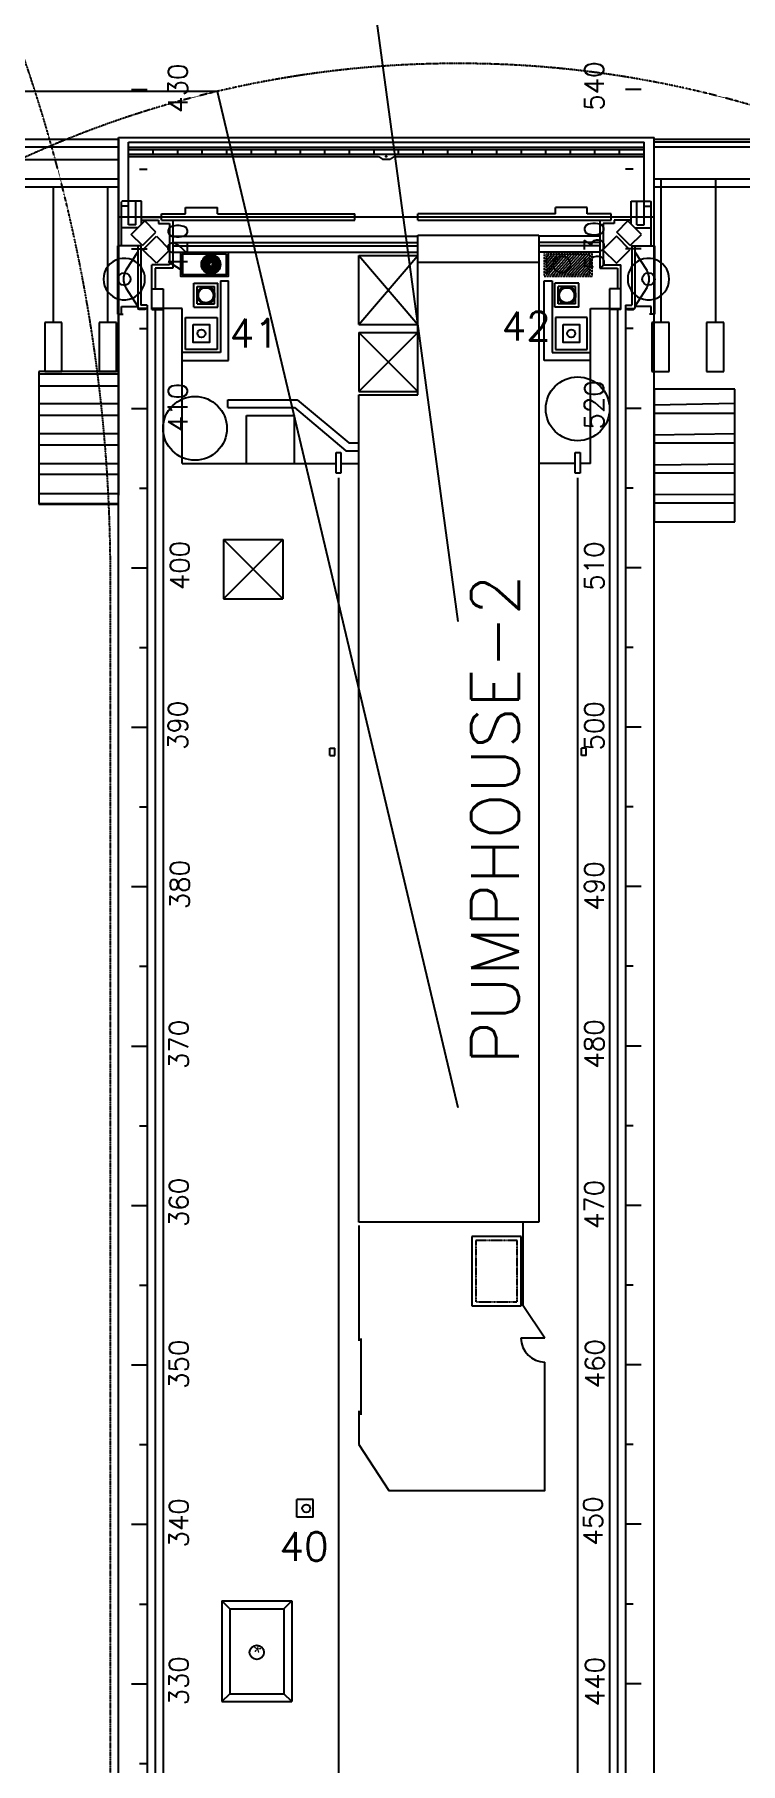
# Model space of a CAD drawing. Header units: inches. Extents: x 2621776591 to 2623670951, y 363331607 to 364354604.
# Drawn here: x 2622639680 to 2622683953, y 364036610 to 364145057 of the extents above; entities that cross this region are included whole.
import ezdxf
from ezdxf.enums import TextEntityAlignment as Align

# ---------------------------------------------------------------- set-up
doc = ezdxf.new("R2010")
doc.units = ezdxf.units.IN
doc.header["$MEASUREMENT"] = 0
for name, pattern in [('BORDERX2', [3.5, 1, -0.5, 1, -0.5, 0, -0.5]), ('CENTER', [2, 1.25, -0.25, 0.25, -0.25]), ('DASHED2', [0.375, 0.25, -0.125]), ('HIDDEN', [0.375, 0.25, -0.125])]:
    doc.linetypes.add(name, pattern=pattern)
for name, color, linetype in [('ANCHOR POINT', 7, 'Continuous'), ('BLDG', 3, 'Continuous'), ('BOLLARD', 1, 'Continuous'), ('Bollard Nos.', 7, 'Continuous'), ('CAPSTAN', 1, 'Continuous'), ('DIM', 8, 'Continuous'), ('Dock CH Text', 8, 'Continuous'), ('Dock Chainage', 8, 'Continuous'), ('DOCK GATE', 7, 'Continuous'), ('EJECTOR', 6, 'Continuous'), ('FENCE', 6, 'DD_FENCE'), ('LTOWER', 2, 'Continuous'), ('PIER', 7, 'Continuous'), ('PLAN', 2, 'Continuous'), ('TEXT2', 1, 'Continuous'), ('THRUST BLOCK', 7, 'Continuous')]:
    doc.layers.add(name, color=color, linetype=linetype)
doc.layers.add('CRANE', color=7, linetype='Continuous', true_color=0x7f3f7f)
doc.styles.add('ROMANS', font='romans')
doc.styles.get("Standard").update_dxf_attribs({"font": 'arial.ttf'})
doc.linetypes.add('DD_FENCE', pattern='A,1,-0.2,["X",ROMANS,S=0.1,R=0,X=-0.1,Y=-0.05],-0.1', length=1.3)
pattern_1 = [(180, (0, 0), (-2.273736754432321e-13, -1875), []), (180, (-624.9999989512303, 624.9999989512304), (-2.273736754432321e-13, -1875), [])]

# ---------------------------------------------------------------- blocks, each defined once
blk = doc.blocks.new('A$C48C768FC')
at = {"layer": 'Dock Chainage'}
for p, q in [((81650.3166625141, 430000.0000000489), (82625.18646117438, 429999.9999999893)), ((113600.0562540139, 429999.9951948524), (112625.1864553536, 429999.9951947927)), ((82150.31664330604, 424999.9999999893), (82625.18644148948, 424999.9999999893)), ((113100.0562784672, 424999.9951947927), (112625.1864802837, 424999.9951947927)), ((81650.31666190269, 420000.0000000489), (82625.18646056297, 419999.9999999893)), ((113600.0562546253, 419999.9951948524), (112625.186455965, 419999.9951947927)), ((82150.31664330604, 414999.9999999893), (82625.18644148948, 414999.9999999893)), ((113100.0562784672, 414999.9951947927), (112625.1864802837, 414999.9951947927)), ((81650.31666142585, 410000.0000000489), (82625.18646008613, 409999.9999999893)), ((113600.0562551022, 409999.9951948524), (112625.1864564419, 409999.9951947927)), ((82150.31664330604, 404999.9999999893), (82625.18644148948, 404999.9999999893)), ((113100.0562784672, 404999.9951947927), (112625.1864802837, 404999.9951947927)), ((81650.31666094901, 400000.0000000489), (82625.1864596093, 399999.9999999893)), ((113600.056255579, 399999.9951948524), (112625.1864569187, 399999.9951947927)), ((82150.31664330604, 394999.9999999893), (82625.18644148948, 394999.9999999893)), ((113100.0562784672, 394999.9951947927), (112625.1864802837, 394999.9951947927)), ((81650.31666047218, 390000.0000000489), (82625.18645913246, 389999.9999999893)), ((113600.0562560558, 389999.9951948524), (112625.1864573956, 389999.9951947927)), ((82150.31664330604, 384999.9999999893), (82625.18644148948, 384999.9999999893)), ((113100.0562784672, 384999.9951947927), (112625.1864802837, 384999.9951947927)), ((81650.31665999534, 380000.0000000489), (82625.18645865562, 379999.9999999893)), ((113600.0562565327, 379999.9951948524), (112625.1864578724, 379999.9951947927)), ((82150.31664330604, 374999.9999999893), (82625.18644148948, 374999.9999999893)), ((113100.0562784672, 374999.9951947927), (112625.1864802837, 374999.9951947927)), ((81650.3166595185, 370000.0000000489), (82625.18645817878, 369999.9999999893)), ((113600.0562570095, 369999.9951948524), (112625.1864583492, 369999.9951947927)), ((82150.31664330604, 364999.9999999893), (82625.18644148948, 364999.9999999893)), ((113100.0562784672, 364999.9951947927), (112625.1864802837, 364999.9951947927)), ((81650.31665904167, 360000.0000000489), (82625.18645770194, 359999.9999999893)), ((113600.0562574863, 359999.9951948524), (112625.1864588261, 359999.9951947927)), ((82150.31664330604, 354999.9999999893), (82625.18644148948, 354999.9999999893)), ((113100.0562784672, 354999.9951947927), (112625.1864802837, 354999.9951947927)), ((81650.31665856483, 350000.0000000489), (82625.1864572251, 349999.9999999893)), ((113600.0562579632, 349999.9951948524), (112625.1864593029, 349999.9951947927)), ((82150.31664330604, 344999.9999999893), (82625.18644148948, 344999.9999999893)), ((113100.0562784672, 344999.9951947927), (112625.1864802837, 344999.9951947927)), ((81650.31665808799, 340000.0000000489), (82625.18645674827, 339999.9999999893)), ((113600.05625844, 339999.9951948524), (112625.1864597797, 339999.9951947927)), ((82150.31664330604, 334999.9999999893), (82625.18644148948, 334999.9999999893)), ((113100.0562784672, 334999.9951947927), (112625.1864802837, 334999.9951947927)), ((81650.31665761115, 330000.0000000489), (82625.18645627143, 329999.9999999893)), ((113600.0562589169, 329999.9951948524), (112625.1864602566, 329999.9951947927)), ((82150.31664330604, 324999.9999999893), (82625.18644148948, 324999.9999999893))]:
    blk.add_line(p, q, dxfattribs=at)
at = {"layer": 'Dock CH Text', "style": 'ROMANS'}
for s, p in [('430', (85149.40647574652, 430081.1413532388)), ('540', (111263.811711892, 430217.6690877676)), ('420', (85149.40647513511, 420081.1413532388)), ('530', (111263.8117125034, 420217.6690877676)), ('410', (85149.40647513511, 410053.0162924421)), ('520', (111263.8117125034, 410217.6690877676)), ('400', (85266.07249505165, 400141.4973370326)), ('510', (111263.8117125034, 400110.7670599222)), ('390', (85149.40647513511, 390113.3722762358)), ('500', (111263.8117125034, 390082.6419991255)), ('380', (85266.07249505165, 380125.6544425976)), ('490', (111260.3534348011, 380041.5607044101)), ('370', (85201.33149964454, 370100.5183139336)), ('480', (111260.3534348011, 370130.0417490005)), ('360', (85201.33149964454, 360190.8634372842)), ('470', (111260.3534348011, 360061.5094610453)), ('350', (85201.33149964454, 350038.7635228527)), ('460', (111302.6955864429, 350073.7916274071)), ('340', (85201.33149964454, 340088.699744035)), ('330', (85201.33149964454, 330179.7793420446)), ('440', (111302.6955864429, 330134.1476111412))]:
    blk.add_text(s, height=1200.000000953674, rotation=90, dxfattribs=at).set_placement(p, align=Align.CENTER)
at = {"layer": 'Dock CH Text', "style": 'ROMANS', "width": 0.9999999988079072}
blk.add_text('450', height=1200.000001430511, rotation=90, dxfattribs=at).set_placement((111186.0295665264, 340207.2938001156), align=Align.CENTER)
blk = doc.blocks.new('A$C6b66f7a2')
at = {"layer": 'CAPSTAN'}
h = blk.add_hatch(dxfattribs=at)
h.set_pattern_fill('ANSI31', color=9, scale=1000)
h.set_pattern_definition([(45, (0, 0), (-88.38834764831844, 88.38834764831844), [])])
h.paths.add_polyline_path([(2622671760.874342, 364130007.5240807), (2622674530.498003, 364130007.5240807), (2622674530.498003, 364131277.0731824), (2622671760.874342, 364131277.0731824)])
at = {"layer": 'BOLLARD'}
for p, q in [((2622649141.992548, 364125308.9336351), (2622649141.992548, 364127308.9336351)), ((2622649141.992548, 364127308.9336351), (2622651141.992548, 364127308.9336351)), ((2622651141.992548, 364127308.9336351), (2622651141.992548, 364125308.9336351)), ((2622672345.703974, 364127308.9336351), (2622672345.703974, 364125308.9336351)), ((2622674345.703974, 364127308.9336351), (2622672345.703974, 364127308.9336351)), ((2622674345.703974, 364125308.9336351), (2622674345.703974, 364127308.9336351)), ((2622651141.992548, 364125308.9336351), (2622649141.992548, 364125308.9336351)), ((2622672345.703974, 364125308.9336351), (2622674345.703974, 364125308.9336351)), ((2622657148.812902, 364053167.2691301), (2622656138.812902, 364053167.2691301)), ((2622656138.812902, 364052052.2691301), (2622656138.812902, 364053167.2691301)), ((2622657148.812902, 364052052.2691301), (2622657148.812902, 364053167.2691301)), ((2622657148.812902, 364052052.2691301), (2622656138.812902, 364052052.2691301))]:
    blk.add_line(p, q, dxfattribs=at)
for points in [[(2622649636.992061, 364126866.4336351), (2622650646.992061, 364126866.4336351), (2622650646.992061, 364125751.4336351), (2622649636.992061, 364125751.4336351)], [(2622672840.704463, 364126866.4336351), (2622673850.704463, 364126866.4336351), (2622673850.704463, 364125751.4336351), (2622672840.704463, 364125751.4336351)]]:
    blk.add_lwpolyline(points, close=True, dxfattribs=at)
for centre in [(2622650141.992061, 364126308.9336351), (2622673345.704463, 364126308.9336351), (2622656718.812902, 364052609.7691301)]:
    blk.add_circle(centre, 250, dxfattribs=at)
at = {"layer": 'CAPSTAN', "ltscale": 100}
for p, q in [((2622650388.818395, 364130658.3276342), (2622650555.397644, 364130647.9226624)), ((2622650389.566488, 364130670.3042933), (2622650556.145737, 364130659.8993214)), ((2622650405.668568, 364130533.3033923), (2622650563.549537, 364130587.4375702)), ((2622650409.560688, 364130521.9521195), (2622650567.441658, 364130576.0862974)), ((2622650421.843664, 364130792.2599138), (2622650571.761013, 364130718.8998543)), ((2622650427.118081, 364130803.0386206), (2622650577.035429, 364130729.6785616)), ((2622650472.972924, 364130412.8930632), (2622650598.119668, 364130523.3249534)), ((2622650480.91272, 364130403.8953046), (2622650606.059463, 364130514.327195)), ((2622650503.608698, 364130903.3589817), (2622650614.040589, 364130778.2122389)), ((2622650512.606457, 364130911.298777), (2622650623.038348, 364130786.1520342)), ((2622650531.959833, 364130725.3627428), (2622650547.509579, 364130757.139933)), ((2622650581.233081, 364130327.4046866), (2622650654.593141, 364130477.3220352)), ((2622650592.011788, 364130322.1302696), (2622650665.371848, 364130472.0476178)), ((2622650624.22297, 364130967.252251), (2622650675.799691, 364130816.8300439)), ((2622650635.880197, 364130970.2520674), (2622650687.150964, 364130820.7221645)), ((2622650713.967408, 364130289.853094), (2622650724.372381, 364130456.4323429)), ((2622650725.944067, 364130289.1050006), (2622650736.349039, 364130455.6842498)), ((2622650738.375735, 364130868.1187819), (2622650773.684658, 364130865.9132925)), ((2622650758.041028, 364130995.453307), (2622650747.636056, 364130828.8740577)), ((2622650770.017687, 364130994.7052139), (2622650759.612715, 364130828.1259648)), ((2622650850.968309, 364130305.9551736), (2622650796.834131, 364130463.8361427)), ((2622650862.319583, 364130309.8472944), (2622650808.185404, 364130467.7282635)), ((2622650891.973309, 364130962.4280366), (2622650818.613249, 364130812.5106891)), ((2622650902.752017, 364130957.1536204), (2622650829.391957, 364130807.2362725)), ((2622650971.378639, 364130373.2595307), (2622650860.946749, 364130498.4062737)), ((2622650980.376397, 364130381.1993254), (2622650869.944507, 364130506.3460687)), ((2622651003.072376, 364130880.6630033), (2622650877.925633, 364130770.2311128)), ((2622651011.012171, 364130871.6652449), (2622650885.865427, 364130761.2333544)), ((2622651056.866917, 364130481.5194942), (2622650906.949614, 364130554.8796452)), ((2622651062.14134, 364130492.2981979), (2622650912.224037, 364130565.6583489)), ((2622651074.424407, 364130762.6061879), (2622650916.543438, 364130708.47201)), ((2622651078.316528, 364130751.2549151), (2622650920.435559, 364130697.120737)), ((2622651094.418608, 364130614.2540144), (2622650927.839359, 364130624.6589862)), ((2622651095.166701, 364130626.2306734), (2622650928.587452, 364130636.635645))]:
    blk.add_line(p, q, dxfattribs=at)
at = {"layer": 'CAPSTAN', "linetype": 'HIDDEN', "ltscale": 100}
for p, q in [((2622650581.034742, 364130620.4973229), (2622650455.260866, 364130603.7235235)), ((2622650463.330194, 364130716.0308503), (2622650585.99426, 364130683.5661744)), ((2622650492.798183, 364130497.3854381), (2622650602.490769, 364130561.1660391)), ((2622650512.765655, 364130817.0563022), (2622650613.668781, 364130740.1213471)), ((2622650567.215399, 364130413.0522605), (2622650644.150355, 364130513.9553875)), ((2622650597.098833, 364130891.4735183), (2622650660.879433, 364130781.7809335)), ((2622650668.240852, 364130363.6168002), (2622650700.705527, 364130486.2808665)), ((2622650815.744244, 364130920.9415077), (2622650783.279569, 364130798.2774414)), ((2622650886.886264, 364130393.0847896), (2622650823.105663, 364130502.7773741)), ((2622650916.769697, 364130871.5060467), (2622650839.834742, 364130770.6029199)), ((2622650971.219441, 364130467.5020052), (2622650870.316314, 364130544.4369606)), ((2622650991.186913, 364130787.1728691), (2622650881.494327, 364130723.392269)), ((2622651020.654902, 364130568.5274574), (2622650897.990835, 364130600.9921337)), ((2622651027.678033, 364130680.6952578), (2622650901.904156, 364130663.9214586))]:
    blk.add_line(p, q, dxfattribs=at)
at = {"layer": 'CAPSTAN', "linetype": 'HIDDEN', "ltscale": 5}
for p, q in [((2622650555.397726, 364130647.9226571), (2622650634.166989, 364130643.0025245)), ((2622650556.145737, 364130659.8993214), (2622650634.910317, 364130654.9794811)), ((2622650563.549594, 364130587.43759), (2622650638.201262, 364130613.0341309)), ((2622650567.441658, 364130576.0862974), (2622650642.093383, 364130601.6828579)), ((2622650571.761013, 364130718.8998543), (2622650642.647255, 364130684.2126149)), ((2622650577.035429, 364130729.6785616), (2622650647.921672, 364130694.9913214)), ((2622650598.119668, 364130523.3249534), (2622650657.293489, 364130575.5410699)), ((2622650606.059463, 364130514.327195), (2622650665.233284, 364130566.5433117)), ((2622650614.040589, 364130778.2122389), (2622650666.256705, 364130719.0384177)), ((2622650623.038382, 364130786.1519955), (2622650675.254464, 364130726.9782125)), ((2622650654.593141, 364130477.3220352), (2622650689.28038, 364130548.2082771)), ((2622650665.371848, 364130472.0476178), (2622650700.059087, 364130542.9338607)), ((2622650675.799707, 364130816.829996), (2622650701.396252, 364130742.1783191)), ((2622650687.150964, 364130820.7221645), (2622650712.747525, 364130746.0704397)), ((2622650724.372381, 364130456.4323429), (2622650729.292221, 364130535.1969231)), ((2622650736.349039, 364130455.6842498), (2622650741.26888, 364130534.44883)), ((2622650747.636052, 364130828.8739821), (2622650742.716216, 364130750.1094779)), ((2622650759.612715, 364130828.1259648), (2622650754.692875, 364130749.3613845)), ((2622650796.834131, 364130463.8361427), (2622650771.237571, 364130538.4878677)), ((2622650808.185404, 364130467.7282635), (2622650782.588844, 364130542.3799886)), ((2622650818.613249, 364130812.5106891), (2622650783.926009, 364130741.6244467)), ((2622650829.391957, 364130807.2362725), (2622650794.704717, 364130736.3500298)), ((2622650860.946749, 364130498.4062737), (2622650808.730631, 364130557.5800949)), ((2622650869.944507, 364130506.3460687), (2622650817.72839, 364130565.51989)), ((2622650877.925633, 364130770.2311128), (2622650818.751812, 364130718.0149962)), ((2622650885.865427, 364130761.2333544), (2622650826.691607, 364130709.017238)), ((2622650906.949614, 364130554.8796452), (2622650836.063393, 364130589.5669278)), ((2622650912.224037, 364130565.6583489), (2622650841.337815, 364130600.3456317)), ((2622650916.543438, 364130708.47201), (2622650841.891713, 364130682.8754495)), ((2622650920.435559, 364130697.120737), (2622650845.783834, 364130671.524177)), ((2622650927.839359, 364130624.6589862), (2622650849.074778, 364130629.5788263)), ((2622650928.587452, 364130636.635645), (2622650849.822872, 364130641.5554854))]:
    blk.add_line(p, q, dxfattribs=at)
at = {"layer": 'CAPSTAN'}
for points in [[(2622651841.992548, 364131392.2791537), (2622648841.992548, 364131392.2791537), (2622648841.992548, 364129892.2791537), (2622651841.992548, 364129892.2791537)], [(2622651726.786577, 364131277.0731824), (2622648957.19852, 364131277.0731824), (2622648957.19852, 364130007.485125), (2622651726.786577, 364130007.485125)]]:
    blk.add_lwpolyline(points, close=True, dxfattribs=at)
at = {"layer": 'CAPSTAN', "color": 9, "linetype": 'DASHED2', "ltscale": 2}
for points in [[(2622671645.668371, 364129892.3181094), (2622674645.703974, 364129892.3181094), (2622674645.703974, 364131392.2791537), (2622671645.668371, 364131392.2791537)], [(2622671760.874342, 364130007.5240807), (2622674530.498003, 364130007.5240807), (2622674530.498003, 364131277.0731824), (2622671760.874342, 364131277.0731824)]]:
    blk.add_lwpolyline(points, close=True, dxfattribs=at)
at = {"layer": 'CAPSTAN', "ltscale": 100}
for centre, radius in [((2622650741.498908, 364130642.2126235), 600.0093629341574), ((2622650741.992548, 364130642.2791537), 540.0000000004658), ((2622650741.992548, 364130642.2791537), 530.0000000004657), ((2622650741.992548, 364130642.2791537), 447.8174057775178), ((2622650741.992548, 364130642.2791537), 437.8174057775178), ((2622650518.147803, 364130612.110423), 26.6267518401146), ((2622650523.641897, 364130700.068556), 26.6267518401146), ((2622650518.147803, 364130612.110423), 14.6267518401146), ((2622650523.641897, 364130700.068556), 14.6267518401146), ((2622650546.732044, 364130528.7452062), 26.6267518401146), ((2622650546.732044, 364130528.7452062), 14.6267518401146), ((2622650562.377897, 364130779.2287763), 26.6267518401146), ((2622650562.377897, 364130779.2287763), 14.6267518401146), ((2622650605.042925, 364130462.664503), 26.6267518401146), ((2622650605.042925, 364130462.664503), 14.6267518401146), ((2622650628.4586, 364130837.539658), 26.6267518401146), ((2622650628.4586, 364130837.539658), 14.6267518401146), ((2622650684.203145, 364130423.9285029), 26.6267518401146), ((2622650684.203145, 364130423.9285029), 14.6267518401146), ((2622650711.823817, 364130866.1238979), 26.6267518401146), ((2622650711.823817, 364130866.1238979), 14.6267518401146), ((2622650772.161279, 364130418.4344095), 26.6267518401146), ((2622650772.161279, 364130418.4344095), 14.6267518401146), ((2622650799.78195, 364130860.6298045), 26.6267518401146), ((2622650799.78195, 364130860.6298045), 14.6267518401146), ((2622650855.526495, 364130447.0186499), 26.6267518401146), ((2622650855.526495, 364130447.0186499), 14.6267518401146), ((2622650878.942171, 364130821.8938044), 26.6267518401146), ((2622650878.942171, 364130821.8938044), 14.6267518401146), ((2622650921.607199, 364130505.3295313), 26.6267518401146), ((2622650921.607199, 364130505.3295313), 14.6267518401146), ((2622650937.253052, 364130755.8131014), 26.6267518401146), ((2622650937.253052, 364130755.8131014), 14.6267518401146), ((2622650960.343199, 364130584.4897512), 26.6267518401146), ((2622650965.837292, 364130672.4478844), 26.6267518401146), ((2622650960.343199, 364130584.4897512), 14.6267518401146), ((2622650965.837292, 364130672.4478844), 14.6267518401146)]:
    blk.add_circle(centre, radius, dxfattribs=at)
at = {"layer": 'CAPSTAN'}
blk.add_circle((2622650741.992548, 364130642.2791537), 527.3321120142937, dxfattribs=at)
at = {"layer": 'CAPSTAN', "color": 9, "linetype": 'DASHED2'}
blk.add_circle((2622672745.703974, 364130642.2791537), 527.3321120142937, dxfattribs=at)
at = {"layer": 'CAPSTAN', "linetype": 'CENTER', "ltscale": 0.1}
blk.add_circle((2622650741.992548, 364130642.2791537), 225.8685941878707, dxfattribs=at)
at = {"layer": 'CAPSTAN', "ltscale": 100}
for centre, radius, start, end in [((2622650741.992548, 364130642.2791537), 365.9456681706012, 179.3408478294146, 196.0107569532551), ((2622650388.070302, 364130646.3509759), 12, 86.42580239378913, 179.3408478294146), ((2622650390.314581, 364130682.2809519), 12, 173.5107532888126, 266.4258023937891), ((2622650741.992548, 364130642.2791537), 365.9456681706012, 156.8408500553612, 173.5107532888126), ((2622650401.776447, 364130544.6546651), 12, 196.0107569532551, 288.9257975537269), ((2622650413.45281, 364130510.6008466), 12, 108.9257975537269, 201.8408523931725), ((2622650741.992548, 364130642.2791537), 365.9456681706012, 201.8408523931725, 218.5107457636555), ((2622650416.569247, 364130781.4812068), 12, 63.92579875675604, 156.8408500553612), ((2622650432.392498, 364130813.8173279), 12, 151.0107512411579, 243.925798756756), ((2622650741.992548, 364130642.2791537), 365.9456681706012, 134.3408460371559, 151.0107512411579), ((2622650465.03313, 364130421.8908213), 12, 218.5107457636555, 311.4258038385994), ((2622650488.852514, 364130394.8975459), 12, 131.4258038385994, 224.3408507663291), ((2622650741.992548, 364130642.2791537), 365.9456681706012, 224.3408507663291, 241.0107381744813), ((2622650494.61094, 364130895.4191872), 12, 41.42579676898377, 134.3408460371559), ((2622650521.604216, 364130919.2385715), 12, 128.5107547100561, 221.4257967689838), ((2622650741.992548, 364130642.2791537), 365.9456681706012, 113.2281097278386, 128.5107547100561), ((2622650555.023597, 364130641.9343327), 6.000000000000001, 0.1056704434928179, 86.42580239378913), ((2622650556.519783, 364130665.8876506), 6.000000000000001, 266.4258023937891, 352.7459340438186), ((2622650741.992548, 364130642.2791537), 180.9692691262811, 180.1056704434928, 195.2459256117255), ((2622650741.992548, 364130642.2791537), 180.9692691262811, 157.6056688270233, 172.7459340438186), ((2622650561.603477, 364130593.1132063), 6.000000000000001, 288.9257975537269, 15.24592561172546), ((2622650570.454374, 364130332.679104), 12, 241.0107381744813, 333.9258020875268), ((2622650569.387719, 364130570.4106609), 6.000000000000001, 22.60566813333199, 108.9257975537269), ((2622650569.123804, 364130713.5105006), 6.000000000000001, 337.6056688270233, 63.92579875675604), ((2622650741.992548, 364130642.2791537), 180.9692691262811, 202.605668133332, 217.7459346577727), ((2622650579.672638, 364130735.0679144), 6.000000000000001, 243.925798756756, 330.2459325225824), ((2622650741.992548, 364130642.2791537), 180.9692691262811, 135.1056663423392, 150.2459325225824), ((2622650602.790495, 364130316.8558532), 12, 153.9258020875268, 246.8408537952805), ((2622650605.304183, 364130960.7653829), 20, 18.92580023340561, 113.2281101162924), ((2622650741.992548, 364130642.2791537), 365.9456681706012, 246.8408537952805, 263.5107522349317), ((2622650594.14977, 364130527.8238326), 6.000000000000001, 311.4258038385994, 37.74593465777268), ((2622650610.02936, 364130509.8283151), 6.000000000000001, 45.10566662820441, 131.4258038385994), ((2622650609.54171, 364130774.2423419), 6.000000000000001, 315.1056663423392, 41.42579676898377), ((2622650741.992548, 364130642.2791537), 180.9692691262811, 225.1056666282044, 240.2459383264959), ((2622650627.537227, 364130790.1219314), 6.000000000000001, 221.4257967689838, 307.7459378260445), ((2622650741.992548, 364130642.2791537), 180.9692691262811, 112.605672639536, 127.7459378260445), ((2622650654.798985, 364130976.7389358), 20, 103.5729384649104, 198.9258007410407), ((2622650750.138964, 364130581.8347057), 426.3840725396379, 90.52898617960665, 103.5729388491368), ((2622650649.203787, 364130479.9592434), 6.000000000000001, 333.9258020875268, 60.24593832649595), ((2622650670.761201, 364130469.4104098), 6.000000000000001, 67.60567548959105, 153.9258020875268), ((2622650670.124054, 364130814.883983), 6.000000000000001, 292.605672639536, 18.92580458055464), ((2622650741.992548, 364130642.2791537), 180.9692691262811, 247.6056754895911, 262.7459393891721), ((2622650692.8266, 364130822.6682249), 6.000000000000001, 198.9258045805546, 285.2459371603887), ((2622650741.992548, 364130642.2791537), 180.9692691262811, 90.10567507589202, 105.2459371603887), ((2622650701.990749, 364130290.6011871), 12, 263.5107522349317, 356.4258029284242), ((2622650718.384051, 364130456.8063897), 6.000000000000001, 356.4258029284242, 82.74593938917218), ((2622650737.920726, 364130288.3569077), 12, 176.4258029284242, 269.340846158432), ((2622650742.337368, 364130455.310203), 6.000000000000001, 90.10567507589202, 176.4258029284242), ((2622650741.992548, 364130642.2791537), 365.9456681706012, 269.340846158432, 286.0107551071084), ((2622650741.647727, 364130829.2481047), 6.000000000000001, 270.105675075892, 356.4258029284242), ((2622650741.992548, 364130642.2791537), 180.9692691262811, 270.105675075892, 285.2459371603887), ((2622650746.06437, 364130996.2014002), 12, 356.4258029284242, 89.34084615843202), ((2622650765.601045, 364130827.751918), 6.000000000000001, 176.4258029284242, 262.7459393891721), ((2622650741.992548, 364130642.2791537), 180.9692691262811, 67.60567548959105, 82.74593938917218), ((2622650781.994347, 364130993.9571205), 12, 83.51075223493173, 176.4258029284242), ((2622650741.992548, 364130642.2791537), 365.9456681706012, 66.84085379528045, 83.51075223493173), ((2622650791.158495, 364130461.8900818), 6.000000000000001, 18.92580458055464, 105.2459371603887), ((2622650813.861041, 364130469.6743242), 6.000000000000001, 112.605672639536, 198.9258045805546), ((2622650813.223896, 364130815.1478974), 6.000000000000001, 247.6056754895911, 333.9257987534636), ((2622650741.992548, 364130642.2791537), 180.9692691262811, 292.605672639536, 307.7459378260445), ((2622650834.78131, 364130804.5990642), 6.000000000000001, 153.9257987534637, 240.2459383264959), ((2622650741.992548, 364130642.2791537), 180.9692691262811, 45.10566662820441, 60.24593832649595), ((2622650839.617037, 364130302.0630528), 12, 286.0107551071084, 18.92580458055464), ((2622650856.447869, 364130494.436376), 6.000000000000001, 41.42579676898377, 127.7459378260445), ((2622650873.670855, 364130313.739415), 12, 198.9258045805546, 291.8408408215652), ((2622650874.443386, 364130510.3159655), 6.000000000000001, 135.1056663423392, 221.4257967689838), ((2622650873.955736, 364130774.729992), 6.000000000000001, 225.1056666282044, 311.4258038385994), ((2622650741.992548, 364130642.2791537), 180.9692691262811, 315.1056663423392, 330.245899293465), ((2622650741.992548, 364130642.2791537), 365.9456681706012, 291.8408408215652, 308.5107547100561), ((2622650889.835326, 364130756.7344753), 6.000000000000001, 131.4258038385994, 217.7459346577727), ((2622650741.992548, 364130642.2791537), 180.9692691262811, 22.60566813333199, 37.74593465777268), ((2622650881.194602, 364130967.7024537), 12, 333.9257987534636, 66.84085379528045), ((2622650904.312402, 364130549.4902934), 6.000000000000001, 63.92577207912424, 150.245899293465), ((2622650913.530724, 364130951.879203), 12, 61.0107381744813, 153.9257987534637), ((2622650914.861249, 364130571.0477012), 6.000000000000001, 157.6056321789338, 243.9257720791242), ((2622650914.597378, 364130714.1476465), 6.000000000000001, 202.605668133332, 288.9257975537269), ((2622650741.992548, 364130642.2791537), 180.9692691262811, 337.6056321789338, 352.7459340438186), ((2622650922.381619, 364130691.4451011), 6.000000000000001, 108.9257975537269, 195.2459256117255), ((2622650741.992548, 364130642.2791537), 180.9692691262811, 0.1056704434928179, 15.24592561172546), ((2622650741.992548, 364130642.2791537), 365.9456681706012, 44.3408507663291, 61.0107381744813), ((2622650927.465312, 364130618.670657), 6.000000000000001, 86.42580239378913, 172.7459340438186), ((2622650928.961499, 364130642.6239749), 6.000000000000001, 180.1056704434928, 266.4258023937891), ((2622650962.38088, 364130365.3197359), 12, 308.5107547100561, 41.42579676898377), ((2622650989.374156, 364130389.1391205), 12, 221.4257967689838, 314.3408460371558), ((2622650741.992548, 364130642.2791537), 365.9456681706012, 314.3408460371558, 331.0107146503175), ((2622650995.132582, 364130889.6607617), 12, 311.4258038385994, 44.3408507663291), ((2622651018.951966, 364130862.6674865), 12, 38.51074576365556, 131.4258038385994), ((2622650741.992548, 364130642.2791537), 365.9456681706012, 21.84085239317251, 38.51074576365556), ((2622651051.592493, 364130470.7407905), 12, 331.0107146503175, 63.92577207912424), ((2622651067.415764, 364130503.0769016), 12, 243.9257720791242, 336.8408133863813), ((2622651070.532286, 364130773.9574608), 12, 288.9257975537269, 21.84085239317251), ((2622651082.208649, 364130739.9036423), 12, 16.01075695325508, 108.9257975537269), ((2622650741.992548, 364130642.2791537), 365.9456681706012, 336.8408133863813, 353.5107532888126), ((2622650741.992548, 364130642.2791537), 365.9456681706012, 359.3408478294146, 16.01075695325508), ((2622651093.670515, 364130602.2773553), 12, 353.5107532888126, 86.42580239378913), ((2622651095.914794, 364130638.2073315), 12, 266.4258023937891, 359.3408478294146)]:
    blk.add_arc(centre, radius, start, end, dxfattribs=at)
at = {"layer": 'CAPSTAN', "linetype": 'HIDDEN', "ltscale": 5}
for start, end in [(179.6154821827739, 195.7361109621474), (157.1154841559347, 173.2361162812805), (202.1154837889084, 218.2361180619081), (134.6154854953666, 150.7361193951384), (224.6154757462584, 240.7361188829177), (112.1154906092556, 128.2361240866233), (247.1154908165873, 263.2361173191758), (89.61547610950251, 105.7361073551425), (269.6154761095025, 285.7361073551425), (67.11549081658731, 83.23611731917588), (292.1154906092556, 308.2361240866234), (44.61547574625847, 60.73611888291773), (314.6154854953666, 330.7360828097839), (22.11548378890837, 38.23611806190809), (337.1154474857022, 353.2361162812804), (359.615482182774, 15.73611096214743)]:
    blk.add_arc((2622650741.992548, 364130642.2791537), 107.8327521066491, start, end, dxfattribs=at)
at = {"layer": 'Bollard Nos.', "style": 'ROMANS'}
for s, p in [('41', (2622651913.634402, 364125418.2177872)), ('42', (2622668970.033215, 364125874.3845611)), ('40', (2622655038.337726, 364049325.960626))]:
    blk.add_text(s, height=1800, dxfattribs=at).set_placement(p)

msp = doc.modelspace()

# ---------------------------------------------------------------- hatches: boundary and pattern name
at = {"layer": 'PLAN'}
h = msp.add_hatch(dxfattribs=at)
h.set_pattern_fill('ANSI32', color=256, scale=5000, angle=135, style=0)
h.set_pattern_definition(pattern_1)
h.paths.add_polyline_path([(2622639938.773453, 364115594.3232341), (2622644943.77345, 364115594.3232341), (2622644943.773452, 364123924.3232341), (2622639938.773453, 364123924.3232341)])
h = msp.add_hatch(dxfattribs=at)
h.set_pattern_fill('ANSI32', color=256, scale=5000, angle=135, style=0)
h.set_pattern_definition(pattern_1)
h.paths.add_polyline_path([(2622678543.77345, 364114489.1331675), (2622683593.773449, 364114489.1331675), (2622683593.773449, 364122819.1331675), (2622678543.77345, 364122819.1331675)])

# ---------------------------------------------------------------- linework, layer by layer
at = {"layer": 'ANCHOR POINT'}
for p, q in [((2622658208.848017, 364099839.7681287), (2622658208.848017, 364100289.7681287)), ((2622658208.848017, 364100289.7681287), (2622658508.848017, 364100289.7681287)), ((2622658208.848017, 364099839.7681287), (2622658508.848017, 364099839.7681287)), ((2622658508.848017, 364099839.7681287), (2622658508.848017, 364100289.7681287)), ((2622673978.847041, 364099839.7681287), (2622673978.847041, 364100289.7681287)), ((2622674278.847041, 364100289.7681287), (2622673978.847041, 364100289.7681287)), ((2622674278.847041, 364099839.7681287), (2622673978.847041, 364099839.7681287)), ((2622674278.847041, 364099839.7681287), (2622674278.847041, 364100289.7681287))]:
    msp.add_line(p, q, dxfattribs=at)
at = {"layer": 'BLDG'}
for p, q in [((2622663718.812415, 364132473.5923501), (2622671318.811925, 364132473.5923501)), ((2622663718.812415, 364122459.7691301), (2622663718.812415, 364132473.5923501)), ((2622671318.811925, 364132473.5923501), (2622671318.811925, 364070554.7691738)), ((2622663718.812415, 364130787.5923502), (2622671318.811925, 364130787.5923502)), ((2622660008.811925, 364070554.7691738), (2622660008.811925, 364122459.7691301)), ((2622660008.811925, 364122459.7691301), (2622663718.812415, 364122459.7691301)), ((2622671318.811925, 364070554.7691738), (2622660008.811925, 364070554.7691738))]:
    msp.add_line(p, q, dxfattribs=at)
at = {"layer": 'CRANE', "color": 7, "linetype": 'Continuous'}
for p, q in [((2622666243.848017, 364108242.2129956, -2.182787284255018e-08), (2622658212.164277, 364167702.3045996, -2.182787284255018e-08)), ((2622651148.292566, 364141479.0661295, -2.182787284255018e-08), (2622569816.950264, 364141479.0661295, -2.182787284255018e-08)), ((2622666243.848018, 364077730.5944748, -2.182787284255018e-08), (2622651148.292566, 364141479.0661295, -2.182787284255018e-08))]:
    msp.add_line(p, q, dxfattribs=at)
at = {"layer": 'CRANE', "linetype": 'BORDERX2'}
msp.add_line((2622644440.382788, 363590436.3113865, -3307.29166666424), (2622644440.382788, 364111023.7372145), dxfattribs=at)
for centre, radius in [((2622544434.306207, 364111023.7372144, -2.182783731541349e-08), 100006.0765810249), ((2622666243.938018, 364108242.3029956, -2.182787284255018e-08), 60000.00983476629), ((2622666243.848018, 364077742.2979963, -2.182787284255018e-08), 65500.01073628647)]:
    msp.add_arc(centre, radius, 0, 180, dxfattribs=at)
at = {"layer": 'DOCK GATE'}
for p, q in [((2622564943.773451, 364138494.3232341), (2622644943.773452, 364138494.3232341)), ((2622644943.773452, 364137994.3232341), (2622564943.773451, 364137994.3232341)), ((2622678543.77345, 364138504.6619091), (2622778543.77345, 364138504.6619091)), ((2622678543.773451, 364138335.3414317), (2622778543.77345, 364138335.3414317)), ((2622678543.77345, 364138004.6619096), (2622778543.77345, 364138004.6619096)), ((2622564943.773451, 364137230.1513651), (2622644943.773451, 364137230.1513651)), ((2622644943.773452, 364135994.3232341), (2622564943.773451, 364135994.3232341)), ((2622644943.773452, 364135494.3232341), (2622564943.773451, 364135494.3232341)), ((2622678543.77345, 364136004.6619092), (2622778543.77345, 364136004.6619091)), ((2622678543.77345, 364135504.6619091), (2622778543.77345, 364135504.6619091))]:
    msp.add_line(p, q, dxfattribs=at)
at = {"layer": 'EJECTOR'}
for p, q in [((2622670200.206055, 364069664.7691738), (2622667100.206055, 364069664.7691738)), ((2622667100.206055, 364069664.7691738), (2622667100.206055, 364065314.7691738)), ((2622670200.206055, 364065314.7691738), (2622670200.206055, 364069664.7691738)), ((2622667100.206055, 364065314.7691738), (2622670200.206055, 364065314.7691738))]:
    msp.add_line(p, q, dxfattribs=at)
at = {"layer": 'EJECTOR', "linetype": 'DASHED2'}
msp.add_lwpolyline([(2622669950.206055, 364069414.7691738), (2622667350.206055, 364069414.7691738), (2622667350.206055, 364065564.7691738), (2622669950.206055, 364065564.7691738)], close=True, dxfattribs=at)
at = {"layer": 'FENCE'}
for p, q in [((2622660008.811925, 364070360.2844645), (2622660008.811925, 364063120.9306936)), ((2622670318.362813, 364065321.9786684), (2622670318.362813, 364070554.7691738)), ((2622671689.956684, 364063286.8528366, 193.0341947496671), (2622670318.362813, 364065321.9786684)), ((2622671689.956684, 364056674.7691738, 193.0341947496671), (2622671689.956684, 364061786.8528365, 193.0341947496671))]:
    msp.add_line(p, q, dxfattribs=at)
msp.add_lwpolyline([(2622660008.811925, 364058720.9306936), (2622660008.811925, 364056620.9306936), (2622661908.811925, 364053720.9306936), (2622671689.956685, 364053720.9306936), (2622671689.956684, 364056674.7691738)], dxfattribs=at)
at = {"layer": 'LTOWER'}
for p, q in [((2622651418.77417, 364046809.769131), (2622651418.77417, 364040484.769131)), ((2622651418.77417, 364046809.769131), (2622655818.77417, 364046809.769131)), ((2622651918.77417, 364046309.769131), (2622651418.77417, 364046809.769131)), ((2622655318.77417, 364046309.769131), (2622655818.77417, 364046809.769131)), ((2622655818.77417, 364046809.769131), (2622655818.77417, 364040484.769131)), ((2622651918.77417, 364046309.769131), (2622655318.77417, 364046309.769131)), ((2622651918.77417, 364046309.769131), (2622651918.77417, 364040984.769131)), ((2622655318.77417, 364046309.769131), (2622655318.77417, 364040984.769131)), ((2622651418.77417, 364040484.769131), (2622651918.77417, 364040984.769131)), ((2622651418.77417, 364040484.769131), (2622655818.77417, 364040484.769131)), ((2622651918.77417, 364040984.769131), (2622655318.77417, 364040984.769131)), ((2622655818.77417, 364040484.769131), (2622655318.77417, 364040984.769131))]:
    msp.add_line(p, q, dxfattribs=at)
msp.add_circle((2622653618.77417, 364043575.2868109), 449.9999999999999, dxfattribs=at)
at = {"layer": 'PIER'}
for p, q in [((2622644943.773451, 363711609.7696428), (2622644943.77345, 364138609.735041)), ((2622644943.77345, 364138609.735041), (2622678543.77345, 364138609.7350409)), ((2622644943.773452, 364138494.3232341), (2622644943.773452, 364116166.8338423)), ((2622678543.773451, 363601609.7302354), (2622678543.77345, 364138609.7350409)), ((2622646743.84803, 364128083.9336045), (2622646743.848505, 363707849.7302355)), ((2622676743.812902, 364128083.9725603), (2622676743.812902, 363597109.7301744)), ((2622647243.848017, 364127808.9336656), (2622647243.848017, 363701859.7302965)), ((2622647743.848017, 364127808.9336656), (2622647743.848017, 363700409.7302355)), ((2622675743.812902, 364127808.9726213), (2622675743.812902, 363589059.7301744)), ((2622676243.812902, 364127808.9726213), (2622676243.812902, 363590609.7301744))]:
    msp.add_line(p, q, dxfattribs=at)
at = {"layer": 'PLAN'}
for p, q in [((2622645578.847529, 364133128.9335436), (2622645578.847529, 364138299.3426622)), ((2622645578.847529, 364138299.3426622), (2622677908.848994, 364138299.3426622)), ((2622645578.847529, 364137999.3426622), (2622677908.848994, 364137999.3426622)), ((2622645578.847529, 364137849.3426622), (2622677908.848994, 364137849.3426622)), ((2622647118.371408, 364137549.3426622), (2622647118.371408, 364137849.3426622)), ((2622648657.895288, 364137549.3426622), (2622648657.895288, 364137849.3426622)), ((2622650197.419167, 364137549.3426622), (2622650197.419167, 364137849.3426622)), ((2622651736.943046, 364137549.3426622), (2622651736.943046, 364137849.3426622)), ((2622653276.466926, 364137549.3426622), (2622653276.466926, 364137849.3426622)), ((2622654815.990805, 364137549.3426622), (2622654815.990805, 364137849.3426622)), ((2622656355.514684, 364137549.3426622), (2622656355.514684, 364137849.3426622)), ((2622657895.038563, 364137549.3426622), (2622657895.038563, 364137849.3426622)), ((2622659434.562443, 364137549.3426622), (2622659434.562443, 364137849.3426622)), ((2622660974.086322, 364137549.3426622), (2622660974.086322, 364137849.3426622)), ((2622662513.610201, 364137549.3426622), (2622662513.610201, 364137849.3426622)), ((2622664053.13408, 364137549.3426622), (2622664053.13408, 364137849.3426622)), ((2622665592.65796, 364137549.3426622), (2622665592.65796, 364137849.3426622)), ((2622667132.181839, 364137549.3426622), (2622667132.181839, 364137849.3426622)), ((2622668671.705719, 364137549.3426622), (2622668671.705719, 364137849.3426622)), ((2622670211.229598, 364137549.3426622), (2622670211.229598, 364137849.3426622)), ((2622671750.753477, 364137549.3426622), (2622671750.753477, 364137849.3426622)), ((2622673290.277356, 364137549.3426622), (2622673290.277356, 364137849.3426622)), ((2622674829.801235, 364137549.3426622), (2622674829.801235, 364137849.3426622)), ((2622676369.325115, 364137549.3426622), (2622676369.325115, 364137849.3426622)), ((2622677908.848994, 364133128.9335436), (2622677908.848994, 364138299.3426622)), ((2622645578.847529, 364137549.3426622), (2622677908.848994, 364137549.3426622)), ((2622645578.847529, 364137399.3426623), (2622661243.848261, 364137399.3426623)), ((2622661243.848261, 364137399.3426623), (2622661493.848261, 364137249.3426622)), ((2622661493.848261, 364137249.3426622), (2622661993.848261, 364137249.3426622)), ((2622662243.848261, 364137399.3426623), (2622661993.848261, 364137249.3426622)), ((2622662243.848261, 364137399.3426623), (2622677908.848994, 364137399.3426623)), ((2622645173.847529, 364134598.9336657), (2622645133.847529, 364134558.9336046)), ((2622645133.847529, 364131848.9336046), (2622645133.847529, 364134558.9336046)), ((2622646383.848017, 364134598.9336657), (2622645173.847529, 364134598.9336657)), ((2622646038.848017, 364133128.9335436), (2622646038.848017, 364134598.9336657)), ((2622646383.848017, 364133169.0462145), (2622646383.848017, 364134598.9336657)), ((2622677103.848506, 364134598.9336657), (2622678313.848994, 364134598.9336657)), ((2622677103.848506, 364133169.0462145), (2622677103.848506, 364134598.9336657)), ((2622677448.848505, 364133128.9335436), (2622677448.848505, 364134598.9336657)), ((2622678313.848994, 364134598.9336657), (2622678353.848994, 364134558.9336046)), ((2622678353.848994, 364131848.9336046), (2622678353.848994, 364134558.9336046)), ((2622678543.773451, 364133609.735041), (2622644943.773451, 364133609.7350409)), ((2622645578.847529, 364134298.9336656), (2622645133.847529, 364134298.9336656)), ((2622645739.172236, 364132524.3704942), (2622646587.700068, 364133372.8986315)), ((2622646383.848017, 364133608.9336656), (2622647643.848017, 364133608.9336656)), ((2622646383.848017, 364133408.9336656), (2622647443.848017, 364133408.9336656)), ((2622647294.807002, 364132665.791881), (2622646587.700068, 364133372.8986315)), ((2622647443.848017, 364133408.9336656), (2622647443.848017, 364133208.9336656)), ((2622647643.848017, 364133808.9336656), (2622649143.848017, 364133808.9336656)), ((2622647643.848017, 364133408.9336656), (2622647643.848017, 364133808.9336656)), ((2622647643.848017, 364133408.9336656), (2622659768.848505, 364133408.9336656)), ((2622648343.848017, 364133408.9336656), (2622648343.848017, 364130408.9337267)), ((2622649143.848017, 364133808.9336656), (2622649143.848017, 364134208.9336656)), ((2622649143.848017, 364134208.9336656), (2622651143.848017, 364134208.9336656)), ((2622651143.848017, 364133808.9336656), (2622651143.848017, 364134208.9336656)), ((2622651143.848017, 364133808.9336656), (2622659768.848505, 364133808.9336656)), ((2622659768.848505, 364133408.9336656), (2622659768.848505, 364133808.9336656)), ((2622672343.848505, 364133808.9336656), (2622663718.848017, 364133808.9336656)), ((2622663718.848017, 364133408.9336656), (2622663718.848017, 364133808.9336656)), ((2622663718.848017, 364133408.9336656), (2622675843.848505, 364133408.9336656)), ((2622672343.848505, 364133808.9336656), (2622672343.848505, 364134208.9336656)), ((2622674343.848505, 364134208.9336656), (2622672343.848505, 364134208.9336656)), ((2622674343.848505, 364133808.9336656), (2622674343.848505, 364134208.9336656)), ((2622675843.848505, 364133808.9336656), (2622674343.848505, 364133808.9336656)), ((2622675143.848505, 364133408.9336656), (2622675143.848505, 364130408.9337267)), ((2622675843.848505, 364133408.9336656), (2622675843.848505, 364133808.9336656)), ((2622677103.848506, 364133608.9336656), (2622675843.848505, 364133608.9336656)), ((2622677103.848506, 364133408.9336656), (2622676043.848505, 364133408.9336656)), ((2622676043.848505, 364133408.9336656), (2622676043.848505, 364133208.9336656)), ((2622676192.889522, 364132665.791881), (2622676899.996455, 364133372.8986315)), ((2622677748.524287, 364132524.3704942), (2622676899.996455, 364133372.8986315)), ((2622677908.848994, 364134298.9336656), (2622678353.848994, 364134298.9336656)), ((2622646143.735224, 364132928.9336656), (2622645133.847529, 364132928.9336656)), ((2622646038.848017, 364133128.9335436), (2622645578.847529, 364133128.9335436)), ((2622646446.278681, 364131817.2637438), (2622645739.172236, 364132524.3704942)), ((2622646446.278681, 364131817.2637438), (2622647294.807002, 364132665.791881)), ((2622646469.319697, 364131557.4617418), (2622647317.848017, 364132405.98994)), ((2622647317.848017, 364132405.98994), (2622648166.376338, 364131557.4617418)), ((2622647443.848017, 364133208.9336656), (2622648143.848017, 364133208.9336656)), ((2622648143.848017, 364133208.9336656), (2622648143.848017, 364130608.9336046)), ((2622648343.848017, 364132408.9336351), (2622663718.848017, 364132408.9336351)), ((2622675143.848505, 364132408.9336351), (2622671318.847529, 364132408.9336351)), ((2622676169.848505, 364132405.98994), (2622675321.320186, 364131557.4617418)), ((2622676043.848505, 364133208.9336656), (2622675343.848505, 364133208.9336656)), ((2622675343.848505, 364133208.9336656), (2622675343.848505, 364130608.9336046)), ((2622677018.376826, 364131557.4617418), (2622676169.848505, 364132405.98994)), ((2622677041.417841, 364131817.2637438), (2622676192.889522, 364132665.791881)), ((2622677041.417841, 364131817.2637438), (2622677748.524287, 364132524.3704942)), ((2622677343.961298, 364132928.9336656), (2622678353.848994, 364132928.9336656)), ((2622677448.848505, 364133128.9335436), (2622677908.848994, 364133128.9335436)), ((2622646353.848017, 364131808.9336656), (2622644908.847529, 364131808.9336656)), ((2622644908.847529, 364127508.9336046), (2622644908.847529, 364131808.9336656)), ((2622645173.847529, 364131808.9336656), (2622645133.847529, 364131848.9336046)), ((2622646153.848017, 364131433.9336046), (2622645395.333857, 364130277.255565)), ((2622646153.848017, 364131808.9336656), (2622646153.848017, 364127883.9335436)), ((2622646353.848017, 364131808.9336656), (2622646353.848017, 364128083.9336046)), ((2622647317.848017, 364130708.9336656), (2622646469.319697, 364131557.4617418)), ((2622648166.376338, 364131557.4617418), (2622647317.848017, 364130708.9336656)), ((2622648343.848017, 364132008.9336351), (2622663718.848017, 364132008.9336351)), ((2622648343.848017, 364131808.9336351), (2622663718.848017, 364131808.9336351)), ((2622648343.848017, 364131408.9336351), (2622663718.848017, 364131408.9336351)), ((2622660008.847529, 364131208.9336352), (2622663718.848017, 364131208.9336352)), ((2622660008.847529, 364126869.7301744), (2622663718.848017, 364131208.9336352)), ((2622660008.847529, 364126869.7301744), (2622660008.847529, 364131208.9336352)), ((2622660008.847529, 364131208.9336352), (2622663718.848017, 364126869.7301744)), ((2622675143.848505, 364132008.9336351), (2622671318.847529, 364132008.9336351)), ((2622675143.848505, 364131808.9336351), (2622671318.847529, 364131808.9336351)), ((2622675143.848505, 364131408.9336351), (2622671318.847529, 364131408.9336351)), ((2622675321.320186, 364131557.4617418), (2622676169.848505, 364130708.9336656)), ((2622676169.848505, 364130708.9336656), (2622677018.376826, 364131557.4617418)), ((2622677133.848505, 364131808.9336656), (2622678578.848994, 364131808.9336656)), ((2622677133.848505, 364131808.9336656), (2622677133.848505, 364128083.9336046)), ((2622677333.848506, 364131808.9336656), (2622677333.848506, 364127883.9335436)), ((2622677333.848506, 364131433.9336046), (2622678092.362666, 364130277.255565)), ((2622678313.848994, 364131808.9336656), (2622678353.848994, 364131848.9336046)), ((2622678578.848994, 364127508.9336046), (2622678578.848994, 364131808.9336656)), ((2622647043.848017, 364127808.9336656), (2622647043.848017, 364130608.9336046)), ((2622648143.848017, 364130608.9336046), (2622647043.848017, 364130608.9336046)), ((2622648343.848017, 364130408.9337267), (2622647243.848017, 364130408.9337267)), ((2622647243.848017, 364130408.9337267), (2622647243.848017, 364129108.9336656)), ((2622675143.848505, 364130408.9337267), (2622676243.848505, 364130408.9337267)), ((2622675343.848505, 364130608.9336046), (2622676443.848505, 364130608.9336046)), ((2622676243.848505, 364130408.9337267), (2622676243.848505, 364129108.9336656)), ((2622676443.848505, 364127808.9336656), (2622676443.848505, 364130608.9336046)), ((2622645395.333857, 364129165.6117662), (2622646153.848017, 364128008.9335436)), ((2622647043.848017, 364129108.9336656), (2622647743.848017, 364129108.9336656)), ((2622647743.848017, 364129108.9336656), (2622647743.848017, 364127808.9336656)), ((2622649674.848017, 364129458.9336046), (2622651174.848017, 364129458.9336046)), ((2622649674.848017, 364127958.9336046), (2622649674.848017, 364129458.9336046)), ((2622649874.848018, 364128158.9336656), (2622649874.848018, 364129258.9336046)), ((2622649874.848018, 364129258.9336046), (2622650974.848017, 364129258.9336046)), ((2622650974.848017, 364128158.9336656), (2622650974.848017, 364129258.9336046)), ((2622651174.848017, 364127958.9336046), (2622651174.848017, 364129458.9336046)), ((2622651341.956945, 364129608.9725908), (2622651341.956945, 364125108.9725908)), ((2622651341.956945, 364129608.9725908), (2622651841.956945, 364129608.9725908)), ((2622651841.956945, 364124608.9725908), (2622651841.956945, 364129608.9725908)), ((2622671645.668371, 364129608.9725908), (2622672145.668371, 364129608.9725908)), ((2622671645.668371, 364124608.9725908), (2622671645.668371, 364129608.9725908)), ((2622672145.668371, 364129608.9725908), (2622672145.668371, 364125108.9725908)), ((2622673812.848505, 364129458.9336046), (2622672312.848505, 364129458.9336046)), ((2622672312.848505, 364127958.9336046), (2622672312.848505, 364129458.9336046)), ((2622672512.848506, 364128158.9336656), (2622672512.848506, 364129258.9336046)), ((2622673612.848505, 364129258.9336046), (2622672512.848506, 364129258.9336046)), ((2622673612.848505, 364128158.9336656), (2622673612.848505, 364129258.9336046)), ((2622673812.848505, 364127958.9336046), (2622673812.848505, 364129458.9336046)), ((2622676443.848505, 364129108.9336656), (2622675743.848505, 364129108.9336656)), ((2622675743.848505, 364129108.9336656), (2622675743.848505, 364127808.9336656)), ((2622678092.362666, 364129165.6117662), (2622677333.848506, 364128008.9335436)), ((2622645138.847529, 364128008.9335436), (2622646153.848017, 364128008.9335436)), ((2622645138.847529, 364127508.9336046), (2622645138.847529, 364128008.9335436)), ((2622646238.281611, 364127808.9336656), (2622646153.848017, 364127883.9335436)), ((2622646713.827509, 364127883.9335436), (2622646153.848017, 364127883.9335436)), ((2622646743.848029, 364128083.9336046), (2622646353.848017, 364128083.9336046)), ((2622646713.827509, 364127883.9335436), (2622646598.260615, 364127808.9336656)), ((2622648943.848017, 364127883.9335436), (2622647043.848017, 364127883.9335436)), ((2622648943.812414, 364118154.7681288), (2622648943.812414, 364127883.9724994)), ((2622649674.848017, 364127958.9336046), (2622651174.848017, 364127958.9336046)), ((2622649874.848018, 364128158.9336656), (2622650974.848017, 364128158.9336656)), ((2622673812.848505, 364127958.9336046), (2622672312.848505, 364127958.9336046)), ((2622673612.848505, 364128158.9336656), (2622672512.848506, 364128158.9336656)), ((2622674543.812902, 364118154.7681288), (2622674543.812902, 364127883.9724994)), ((2622674543.848505, 364127883.9335436), (2622676443.848505, 364127883.9335436)), ((2622676743.848505, 364128083.9336046), (2622677133.848505, 364128083.9336046)), ((2622676773.869013, 364127883.9335436), (2622677333.848506, 364127883.9335436)), ((2622676773.869013, 364127883.9335436), (2622676889.435908, 364127808.9336656)), ((2622677249.414912, 364127808.9336656), (2622677333.848506, 364127883.9335436)), ((2622678348.848994, 364128008.9335436), (2622677333.848506, 364128008.9335436)), ((2622678348.848994, 364127508.9336046), (2622678348.848994, 364128008.9335436)), ((2622644908.847529, 364127508.9336046), (2622645243.848017, 364127508.9336046)), ((2622646598.260615, 364127808.9336656), (2622646238.281611, 364127808.9336656)), ((2622647043.848017, 364127808.9336656), (2622647743.848017, 364127808.9336656)), ((2622660008.847529, 364126869.7301744), (2622663718.848017, 364126869.7301744)), ((2622676443.848505, 364127808.9336656), (2622675743.848505, 364127808.9336656)), ((2622676889.435908, 364127808.9336656), (2622677249.414912, 364127808.9336656)), ((2622678578.848994, 364127508.9336046), (2622678243.848505, 364127508.9336046)), ((2622660008.847529, 364126369.7301744), (2622663718.848017, 364126369.7301744)), ((2622660008.847529, 364122659.7301744), (2622663718.848017, 364126369.7301744)), ((2622660008.847529, 364126369.7301744), (2622660008.847529, 364122659.7301744)), ((2622660008.847529, 364126369.7301744), (2622663718.848017, 364122659.7301744)), ((2622651341.956945, 364125108.9725908), (2622648943.812414, 364125108.9725908)), ((2622648943.812414, 364124608.9725908), (2622651841.956945, 364124608.9725908)), ((2622674543.812902, 364124608.9725908), (2622671645.668371, 364124608.9725908)), ((2622672145.668371, 364125108.9725908), (2622674543.812902, 364125108.9725908)), ((2622639938.773453, 364123924.3232341), (2622639938.773453, 364115594.3232341)), ((2622644943.773452, 364123924.3232341), (2622639938.773453, 364123924.3232341)), ((2622644943.77345, 364115594.3232341), (2622644943.773452, 364123924.3232341)), ((2622660008.847529, 364122659.7301744), (2622663718.848017, 364122659.7301744)), ((2622678543.77345, 364122819.1331675), (2622678543.77345, 364114489.1331675)), ((2622683593.773449, 364122819.1331675), (2622678543.77345, 364122819.1331675)), ((2622683593.773449, 364114489.1331675), (2622683593.773449, 364122819.1331675)), ((2622651798.147601, 364122154.7681288), (2622656157.695173, 364122154.7681288)), ((2622651798.147601, 364121654.7681288), (2622651798.147601, 364122154.7681288)), ((2622651798.147601, 364121654.7681288), (2622655976.347774, 364121654.7681288)), ((2622655976.347774, 364121654.7681288), (2622659208.847529, 364118954.7681288)), ((2622656157.695173, 364122154.7681288), (2622659390.194929, 364119454.7681288)), ((2622652976.347774, 364121154.7681288), (2622655976.347774, 364121154.7681288)), ((2622652976.347774, 364118154.7681288), (2622652976.347774, 364121154.7681288)), ((2622655976.347774, 364118154.7681288), (2622655976.347774, 364121154.7681288)), ((2622659390.194929, 364119454.7681288), (2622660008.847529, 364119454.7681288)), ((2622648943.848017, 364118154.7681288), (2622658593.847922, 364118154.7681288)), ((2622658893.848113, 364118154.7681288), (2622660008.847529, 364118154.7681288)), ((2622659208.847529, 364118954.7681288), (2622660008.847529, 364118954.7681288)), ((2622673593.847921, 364118154.7681288), (2622671318.847529, 364118154.7681288)), ((2622674543.848505, 364118154.7681288), (2622673893.848112, 364118154.7681288)), ((2622639938.773453, 364115594.3232341), (2622644943.77345, 364115594.3232341)), ((2622678543.77345, 364114489.1331675), (2622683593.773449, 364114489.1331675)), ((2622651533.848505, 364109671.4536931), (2622655243.848994, 364113381.453693)), ((2622651533.848505, 364113381.453693), (2622655243.848994, 364113381.453693)), ((2622651533.848505, 364113381.453693), (2622651533.848505, 364109671.4536931)), ((2622651533.848505, 364113381.453693), (2622655243.848994, 364109671.4536931)), ((2622655243.848994, 364113381.453693), (2622655243.848994, 364109671.4536931)), ((2622651533.848505, 364109671.4536931), (2622655243.848994, 364109671.4536931)), ((2622660144.754044, 364063255.0724558), (2622660144.754044, 364058467.3371663)), ((2622671689.956684, 364063286.8528366, 193.0341947496671), (2622670189.956684, 364063286.8528366, 193.0341947496671))]:
    msp.add_line(p, q, dxfattribs=at)
for centre, radius in [((2622661733.23166, 364137407.240078), 24.34250384569168), ((2622678184.848505, 364129721.4337267), 393.999979488786), ((2622650424.848017, 364128708.9336046), 549.9999998807907), ((2622650424.848017, 364128708.9336046), 469.9999998807907), ((2622673062.848505, 364128708.9336046), 549.9999998807907), ((2622673062.848505, 364128708.9336046), 469.9999998807907), ((2622673743.848505, 364121581.4536929), 2000), ((2622649743.848017, 364120354.7681288), 2000)]:
    msp.add_circle(centre, radius, dxfattribs=at)
for centre, radius, start, end in [((2622645302.841181, 364129721.4337267), 1300.00247618775, 66.82095538760812, 293.1790446123919), ((2622645302.848017, 364129721.4337267), 393.999979488786, 86.75449849636105, 86.7544712194238), ((2622646458.848017, 364129721.4337267), 1200, 152.4071737867352, 207.5928262132648), ((2622645302.854365, 364129721.4337267), 1300.00247618775, 293.1785688348215, 66.82143116517844), ((2622678184.842159, 364129721.4337267), 1300.00247618775, 113.1785688348216, 246.8214311651785), ((2622678184.855341, 364129721.4337267), 1300.00247618775, 246.8209553876081, 113.1790446123918), ((2622677028.848505, 364129721.4337267), 1200, 332.4071737867351, 27.59282621326484), ((2622671689.956684, 364063286.8528366, 193.0341947496671), 1500, 180, 270)]:
    msp.add_arc(centre, radius, start, end, dxfattribs=at)
at = {"layer": 'TEXT2'}
for p, q in [((2622658593.847922, 364117544.7681287), (2622658593.847922, 364118844.7681287)), ((2622658593.847922, 364118844.7681287), (2622658893.848113, 364118844.7681287)), ((2622658893.848113, 364118833.2476237), (2622658893.848113, 364117544.7681287)), ((2622673593.847921, 364118844.7681287), (2622673893.848112, 364118844.7681287)), ((2622673593.847921, 364117544.7681287), (2622673593.847921, 364118844.7681287)), ((2622673893.848112, 364118833.2476237), (2622673893.848112, 364117544.7681287)), ((2622658893.848113, 364117544.7681287), (2622658593.847922, 364117544.7681287)), ((2622658743.848017, 364117244.7681287), (2622658743.848018, 363458624.7681287)), ((2622673893.848112, 364117544.7681287), (2622673593.847921, 364117544.7681287)), ((2622673743.848017, 364117244.7681287), (2622673743.848018, 363458624.7681287))]:
    msp.add_line(p, q, dxfattribs=at)
at = {"layer": 'THRUST BLOCK'}
for p, q in [((2622640858.773453, 364126994.3232341), (2622640858.773453, 364135494.3232341)), ((2622644278.773454, 364126994.3232341), (2622644278.773454, 364135494.3232341)), ((2622678983.77345, 364126994.3232341), (2622678983.77345, 364135994.3232341)), ((2622682403.77345, 364126994.3232341), (2622682403.77345, 364135994.3232341)), ((2622641398.773453, 364126994.3232341), (2622640318.773453, 364126994.3232341)), ((2622640318.773453, 364126994.3232341), (2622640318.773453, 364123924.3232341)), ((2622641398.773453, 364123924.3232341), (2622641398.773453, 364126994.3232341)), ((2622644818.773453, 364126994.3232341), (2622643738.773454, 364126994.3232341)), ((2622643738.773454, 364126994.3232341), (2622643738.773454, 364123924.3232341)), ((2622644818.773453, 364123924.3232341), (2622644818.773453, 364126994.3232341)), ((2622679483.77345, 364126994.3232341), (2622678403.77345, 364126994.3232341)), ((2622678403.77345, 364126994.3232341), (2622678403.77345, 364123924.3232341)), ((2622679483.77345, 364123924.3232341), (2622679483.77345, 364126994.3232341)), ((2622682903.77345, 364126994.3232341), (2622681823.77345, 364126994.3232341)), ((2622681823.77345, 364126994.3232341), (2622681823.77345, 364123924.3232341)), ((2622682903.77345, 364123924.3232341), (2622682903.77345, 364126994.3232341)), ((2622640318.773453, 364123924.3232341), (2622641398.773453, 364123924.3232341)), ((2622643738.773454, 364123924.3232341), (2622644818.773453, 364123924.3232341)), ((2622678403.77345, 364123924.3232341), (2622679483.77345, 364123924.3232341)), ((2622681823.77345, 364123924.3232341), (2622682903.77345, 364123924.3232341))]:
    msp.add_line(p, q, dxfattribs=at)

# ---------------------------------------------------------------- block references
at = {"layer": 'DIM'}
msp.add_blockref('A$C6b66f7a2', (0, 0), dxfattribs=at)
at = {"layer": 'Dock Chainage'}
msp.add_blockref('A$C48C768FC', (2622564118.662025, 363711609.735041), dxfattribs=at)

# ---------------------------------------------------------------- texts
at = {"layer": 'LTOWER'}
msp.add_text('*', height=900.9327281390305, rotation=349.2204899466155, dxfattribs=at).set_placement((2622653618.77417, 364043575.2868108), align=Align.MIDDLE)
at = {"layer": 'TEXT2', "insert": (2622668561.585492, 364095827.4679735), "char_height": 3000, "width": 44140.16909885406, "attachment_point": 5, "rotation": 90, "style": 'ROMANS'}
msp.add_mtext('\\A1;PUMPHOUSE-2', dxfattribs=at)

doc.saveas('drawing.dxf')
